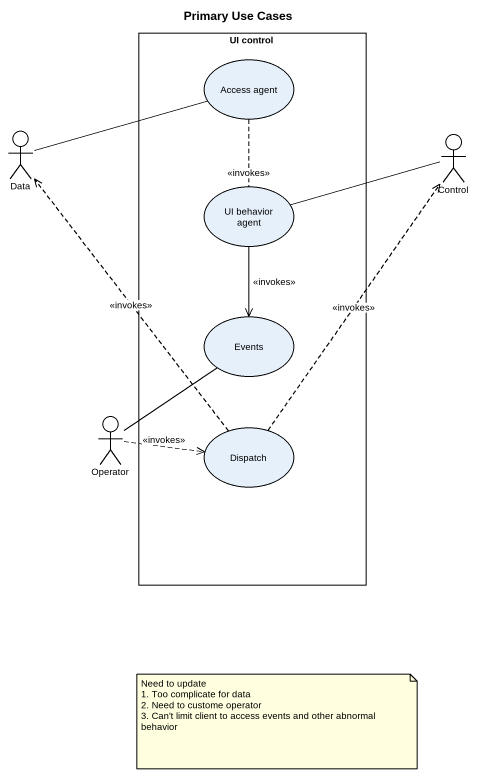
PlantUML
@startuml
title Primary Use Cases
rectangle "UI control" as UI_control {
  usecase "Access agent" as Access_agent
  usecase "UI behavior agent" as UI_behavior_agent
  usecase Events
  usecase Dispatch
}
actor Data
actor "Control" as Control_
actor Operator
Access_agent ..> Events : <<invokes>>
Data -right- Access_agent
UI_behavior_agent -right- Control_
UI_behavior_agent ..> Events : <<invokes>>
Events -- Operator
Operator .right.> Dispatch : <<invokes>>
Dispatch .up.> Data : <<invokes>>
Dispatch .up.> Control_ : <<invokes>>
note as N1
  Need to update
  1. Too complicate for data
  2. Need to custome operator
  3. Can't limit client to access events and other abnormal behavior
end note
@enduml
